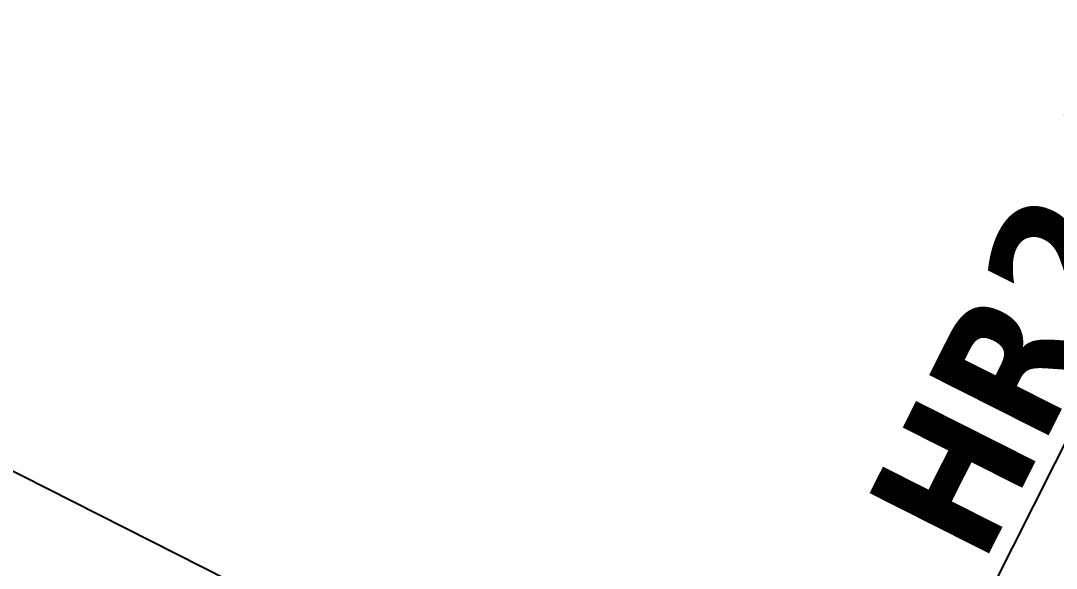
# Model space of a CAD drawing. Header units: metres. Extents: x 0 to 547597, y 0 to 1844684.
# Drawn here: x 543407.2 to 543418.8, y 1844583.63 to 1844589.77 of the extents above; entities that cross this region are included whole.
import ezdxf

# ---------------------------------------------------------------- set-up
doc = ezdxf.new("R2010")
doc.units = ezdxf.units.M
doc.linetypes.add('CONTINOUS', pattern=[0])
for name, color, linetype in [('5_Thep', 4, 'Continuous'), ('Hangrao', 6, 'FENCELINE2'), ('VIEN', 6, 'Continuous')]:
    doc.layers.add(name, color=color, linetype=linetype)
doc.styles.get("Standard").update_dxf_attribs({"font": 'simplex.shx'})
doc.linetypes.add('FENCELINE2', pattern='A,0.25,-0.1,[132,ltypeshp.shx,S=0.1,R=0,X=-0.1,Y=0],-0.1,1', length=1.45)

# ---------------------------------------------------------------- blocks, each defined once
blk = doc.blocks.new('mb moiTQK')
at = {"color": 1, "linetype": 'CONTINOUS'}
blk.add_lwpolyline([(-77.5, -114), (-81.259, -116.664), (-87.595, -116.664)], dxfattribs=at)
at = {"layer": 'Hangrao'}
blk.add_line((-77.5, -114), (-77.5, -130), dxfattribs=at)
at = {"layer": 'VIEN', "color": 14, "insert": (-84.433, -117.604), "char_height": 1.5, "width": 5.33847, "attachment_point": 5, "rotation": 180}
blk.add_mtext('\\A1;{\\fTahoma|b1|i0|c0|p34;\\C1;HR\\fTahoma|b1|i0|c163|p34;2.3}', dxfattribs=at)
blk = doc.blocks.new('ACAD-DinhViTuyenDz220kV')
blk.add_circle((543470.188, 1844560.07), 117.551)
at = {"layer": '5_Thep', "rotation": 243.2403583287449}
blk.add_blockref('mb moiTQK', (543485.661, 1844458.313), dxfattribs=at)

msp = doc.modelspace()

# ---------------------------------------------------------------- block references
msp.add_blockref('ACAD-DinhViTuyenDz220kV', (0, 0))

doc.saveas('drawing.dxf')
